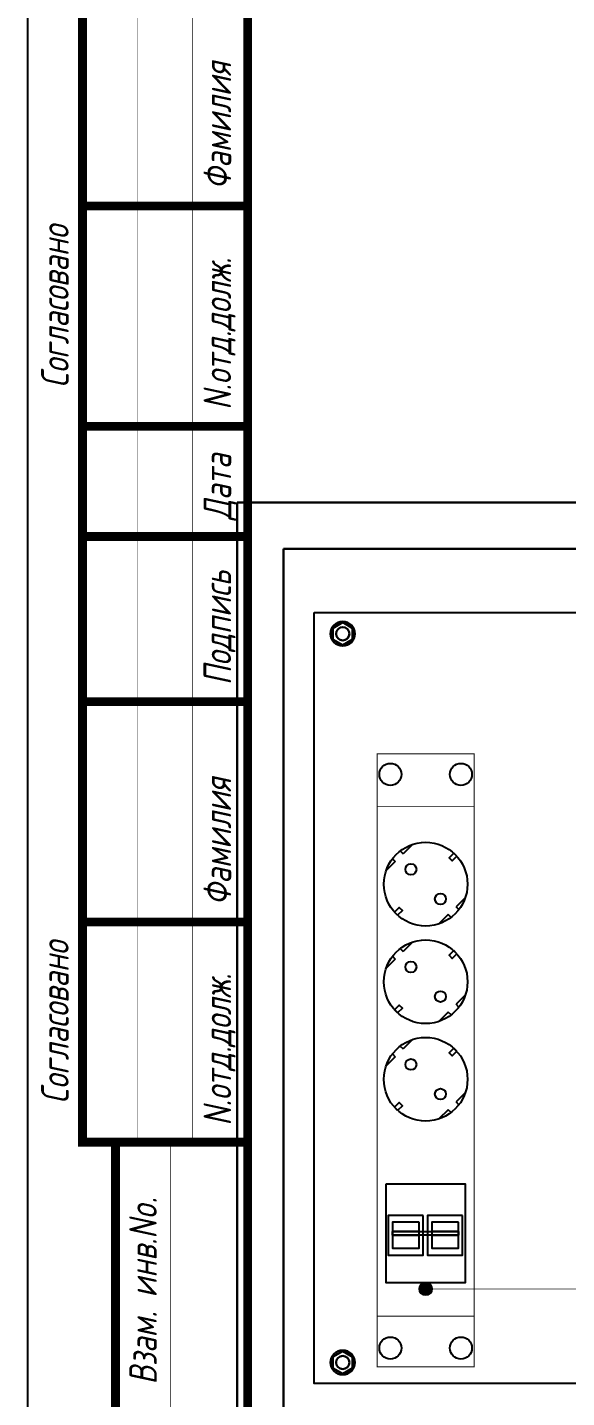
# Paper-space layout '12. ОСПИ Тандем' of a CAD drawing. Header units: millimetres. Extents: x 0 to 2732, y -76 to 297.
# Drawn here: x 0 to 49, y 66.8 to 191.2 of the extents above; entities that cross this region are included whole.
import ezdxf
from ezdxf.enums import TextEntityAlignment as Align

# ---------------------------------------------------------------- set-up
doc = ezdxf.new("R2010")
doc.units = ezdxf.units.MM
doc.layers.add('102 Рамка', color=252, linetype='Continuous')
doc.layers.add('Выноски', color=7, linetype='Continuous', lineweight=0)
doc.styles.add('ISOCPEUR', font='isocpeui.ttf', dxfattribs={"height": 2.5})
doc.styles.get("Standard").update_dxf_attribs({"font": 'arial.ttf'})

# ---------------------------------------------------------------- blocks, each defined once
blk = doc.blocks.new('A$C27167704')
at = {"lineweight": 30}
for p, q in [((47.9, -54.38), (43.4, -56.98)), ((52.4, -56.98), (47.9, -54.38)), ((547.6, -56.98), (552.1, -54.38)), ((552.1, -54.38), (556.6, -56.98)), ((43.4, -56.98), (43.4, -62.18)), ((43.4, -62.18), (47.9, -64.78)), ((47.9, -64.78), (52.4, -62.18)), ((52.4, -62.18), (52.4, -56.98)), ((547.6, -62.18), (547.6, -56.98)), ((552.1, -64.78), (547.6, -62.18)), ((556.6, -62.18), (552.1, -64.78)), ((556.6, -56.98), (556.6, -62.18)), ((43.4, -387.82), (47.9, -385.22)), ((47.9, -385.22), (52.4, -387.82)), ((552.1, -385.22), (547.6, -387.82)), ((556.6, -387.82), (552.1, -385.22)), ((43.4, -393.02), (43.4, -387.82)), ((52.4, -387.82), (52.4, -393.02)), ((547.6, -387.82), (547.6, -393.02)), ((556.6, -393.02), (556.6, -387.82)), ((47.9, -395.62), (43.4, -393.02)), ((52.4, -393.02), (47.9, -395.62)), ((547.6, -393.02), (552.1, -395.62)), ((552.1, -395.62), (556.6, -393.02))]:
    blk.add_line(p, q, dxfattribs=at)
for points in [[(0, 0), (600, 0), (600, -450), (0, -450)], [(21.05, -21.05), (578.95, -21.05), (578.95, -428.95), (21.05, -428.95)]]:
    blk.add_lwpolyline(points, close=True, dxfattribs=at)
blk.add_lwpolyline([(35, -50), (565, -50), (565, -400), (35, -400)], close=True)
for centre, radius in [((47.9, -59.58), 5.52), ((552.1, -59.58), 5.52), ((47.9, -59.58), 3), ((552.1, -59.58), 3), ((47.9, -390.42), 5.52), ((552.1, -390.42), 5.52), ((47.9, -390.42), 3), ((552.1, -390.42), 3)]:
    blk.add_circle(centre, radius, dxfattribs=at)
blk = doc.blocks.new('A$C370C6F25')
for p, q in [((140.79, 35.79), (136.56, 40.02)), ((185.08, 35.79), (180.85, 40.02)), ((229.37, 35.79), (225.14, 40.02)), ((142.09, 37.09), (140.79, 35.79)), ((145.63, 33.55), (144.33, 32.25)), ((148.56, 28.02), (144.33, 32.25)), ((186.38, 37.09), (185.08, 35.79)), ((189.92, 33.55), (188.62, 32.25)), ((192.85, 28.02), (188.62, 32.25)), ((230.67, 37.09), (229.37, 35.79)), ((234.21, 33.55), (232.91, 32.25)), ((237.14, 28.02), (232.91, 32.25)), ((116.75, 11.75), (112.52, 15.98)), ((161.04, 11.75), (156.81, 15.98)), ((205.33, 11.75), (201.1, 15.98)), ((115.45, 10.45), (116.75, 11.75)), ((118.99, 6.91), (120.29, 8.21)), ((124.52, 3.98), (120.29, 8.21)), ((159.74, 10.45), (161.04, 11.75)), ((163.28, 6.91), (164.58, 8.21)), ((168.81, 3.98), (164.58, 8.21)), ((204.03, 10.45), (205.33, 11.75)), ((207.57, 6.91), (208.87, 8.21)), ((213.1, 3.98), (208.87, 8.21))]:
    blk.add_line(p, q)
at = {"const_width": 0.4}
blk.add_lwpolyline([(0, 0), (278.31, 0), (278.31, 44), (0, 44)], close=True, dxfattribs=at)
for points in [[(23, 0), (23, 44)], [(254.47, 0), (254.47, 44)]]:
    blk.add_lwpolyline(points, dxfattribs=at)
at = {"color": 251, "lineweight": 25}
blk.add_lwpolyline([(83.15, 40), (83.15, 4), (38.15, 4), (38.15, 40)], close=True, dxfattribs=at)
at = {"lineweight": 25}
for points in [[(68.64, 23.09), (68.64, 39), (50.64, 39), (50.64, 23.09)], [(65.64, 25), (65.64, 37), (53.85, 37), (53.85, 25)], [(61.41, 25), (61.41, 37), (59.74, 37), (59.74, 25)], [(59.74, 37), (61.41, 37), (61.41, 7.16), (59.74, 7.16)], [(116.4, 34.73), (117.81, 36.14), (119.95, 34), (118.54, 32.59)], [(160.69, 34.73), (162.1, 36.14), (164.24, 34), (162.83, 32.59)], [(204.98, 34.73), (206.39, 36.14), (208.53, 34), (207.12, 32.59)], [(68.64, 5.25), (68.64, 21.16), (50.64, 21.16), (50.64, 5.25)], [(65.64, 7.16), (65.64, 19.16), (53.85, 19.16), (53.85, 7.16)], [(61.41, 7.16), (61.41, 19.16), (59.74, 19.16), (59.74, 7.16)], [(143.27, 7.86), (144.68, 9.27), (142.54, 11.41), (141.13, 10)], [(187.56, 7.86), (188.97, 9.27), (186.83, 11.41), (185.42, 10)], [(231.85, 7.86), (233.26, 9.27), (231.12, 11.41), (229.71, 10)]]:
    blk.add_lwpolyline(points, close=True, dxfattribs=at)
for centre, radius in [((8.5, 38), 5), ((130.54, 22), 19), ((174.83, 22), 19), ((219.12, 22), 19), ((268.97, 38), 5), ((137.26, 28.72), 2.5), ((181.55, 28.72), 2.5), ((225.84, 28.72), 2.5), ((123.82, 15.28), 2.5), ((168.11, 15.28), 2.5), ((212.4, 15.28), 2.5), ((8.5, 6), 5), ((268.97, 6), 5)]:
    blk.add_circle(centre, radius)
blk = doc.blocks.new('A$C383D5868')
at = {"layer": 'Выноски'}
h = blk.add_hatch(color=256, dxfattribs=at)
h.dxf.hatch_style = 1
edge = h.paths.add_edge_path()
edge.add_arc((85.55, 92.98), 3.02, 0, 360)
at = {"layer": 'Выноски', "const_width": 0.3}
blk.add_lwpolyline([(85.55, 92.98), (85.55, 92.98), (872.37, 92.98)], dxfattribs=at)
at = {"layer": 'Выноски'}
blk.add_circle((85.55, 92.98), 3.02, dxfattribs=at)
blk.add_blockref('A$C27167704', (0, 450))
at = {"rotation": 90}
blk.add_blockref('A$C370C6F25', (107.55, 57.61), dxfattribs=at)
blk = doc.blocks.new('*U270')
at = {"layer": '102 Рамка', "color": 0}
blk.add_lwpolyline([(420, 297), (0, 297), (0, 0), (420, 0)], close=True, dxfattribs=at)
at = {"layer": '102 Рамка', "color": 0, "const_width": 0.8}
for points in [[(415, 5), (415, 292), (20, 292), (20, 5)], [(5, 220), (20, 220), (20, 90), (5, 90)], [(8, 5), (20, 5), (20, 90), (8, 90)]]:
    blk.add_lwpolyline(points, close=True, dxfattribs=at)
at = {"layer": '102 Рамка', "color": 0}
for points, const_width in [([(10, 90), (10, 220)], 0.05), ([(15, 90), (15, 220)], 0.05), ([(5, 175), (20, 175)], 0.8), ([(5, 155), (20, 155)], 0.8), ([(5, 145), (20, 145)], 0.8), ([(5, 130), (20, 130)], 0.8), ([(5, 110), (20, 110)], 0.8), ([(13, 90), (13, 5)], 0.05)]:
    blk.add_lwpolyline(points, dxfattribs=dict(at, const_width=const_width))
at = {"color": 7, "style": 'ISOCPEUR', "oblique": 10, "width": 0.8}
for tag, height, p in [('ИМЯ-ПРОЕКТА', 3.5, (353, 54.91)), ('НОМЕР-ЛИСТА', 2.5, (393.56, 25))]:
    blk.add_attdef(tag, text='', height=height, dxfattribs=at).set_placement(p, align=Align.MIDDLE_CENTER)
at = {"color": 7, "lineweight": 30, "oblique": 10, "width": 0.8, "flags": 104}
for tag, p in [('РАЗДЕЛ-ПРОЕКТА', (332.62, 27.39)), ('НАИМЕНОВАНИЕ-ЧЕРТЕЖА', (330, 12.5))]:
    blk.add_attdef(tag, text='', height=2.5, dxfattribs=at).set_placement(p, align=Align.MIDDLE_CENTER)
at = {"layer": '102 Рамка', "color": 7, "style": 'ISOCPEUR', "width": 0.8}
for s, p in [('Фамилия', (17.25, 176.5)), ('Согласовано', (2.5, 158.5)), ('N.отд.долж.', (17.25, 156.5)), ('Дата', (17.25, 146.5)), ('Подпись', (17.25, 131.5)), ('Фамилия', (17.25, 111.5)), ('Согласовано', (2.5, 93.5)), ('N.отд.долж.', (17.25, 91.5)), ('Взам. инв.No.', (10.5, 68))]:
    blk.add_text(s, height=2.5, rotation=90, dxfattribs=at).set_placement(p, align=Align.MIDDLE_LEFT)
blk.add_attdef('FORMATTEXT', text='', height=2.5, dxfattribs=at).set_placement((363.5, 3.75), align=Align.TOP_LEFT)

psp = doc.layouts.new('12. ОСПИ Тандем')

# ---------------------------------------------------------------- block references
at = {"color": 7, "lineweight": 30}
psp.add_blockref('*U270', (0, 0), dxfattribs=at)
at = {"xscale": 0.2, "yscale": 0.2, "zscale": 0.2}
psp.add_blockref('A$C383D5868', (19.05, 58.08), dxfattribs=at)

doc.saveas('drawing.dxf')
